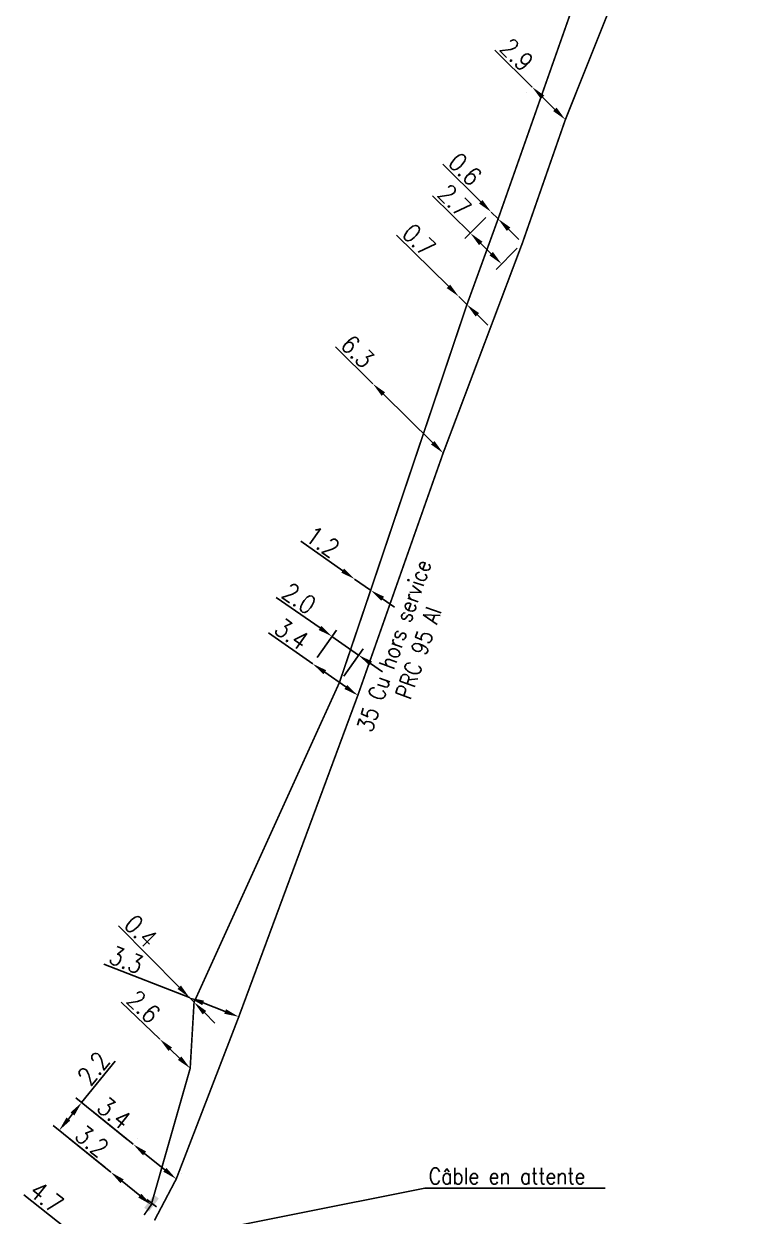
# Model space of a CAD drawing. Header units: millimetres. Extents: x 185000 to 186000, y 127000 to 128000.
# Drawn here: x 185602.4 to 185646.8, y 127666 to 127739.3 of the extents above; entities that cross this region are included whole.
import ezdxf
from ezdxf.enums import TextEntityAlignment as Align

# ---------------------------------------------------------------- set-up
doc = ezdxf.new("R2010")
doc.units = ezdxf.units.MM
doc.header["$PDMODE"] = 34
doc.layers.get('0').update_dxf_attribs({"linetype": 'CONTINUOUS'})
doc.layers.get('DEFPOINTS').update_dxf_attribs({"linetype": 'CONTINUOUS'})
for name, color, linetype in [('M_120', 5, 'M_ST_13'), ('M_300', 7, 'CONTINUOUS'), ('M_908', 252, 'CONTINUOUS')]:
    doc.layers.add(name, color=color, linetype=linetype)
doc.styles.get("Standard").update_dxf_attribs({"font": 'romans.shx', "width": 0.85})
doc.linetypes.add('M_ST_13', pattern='A,5,-0.3,["oo",Standard,S=1.5,R=0,X=0,Y=-0.5],-3', length=8.3)
doc.linetypes.add('MT_HS', pattern='A,2,-1,["E",Standard,S=0.85,R=0,X=-0.27,Y=-0.4],-1', length=4)
doc.dimstyles.get("Standard").update_dxf_attribs({"dimtxt": 1.5, "dimasz": 1.2, "dimexe": 0.625, "dimexo": 0.625, "dimgap": 0.25, "dimtad": 1, "dimdec": 1, "dimzin": 0, "dimdsep": 46, "dimtxsty": 'Standard', "dimcen": -0.5, "dimadec": 0, "dimazin": 0, "dimtfac": 1, "dimtdec": 1, "dimtmove": 0, "dimatfit": 3, "dimfxl": 0, "dimtolj": 1, "dimtzin": 0, "dimarcsym": 0})

# ---------------------------------------------------------------- blocks, each defined once
blk = doc.blocks.new('*D220')
at = {"layer": 'DEFPOINTS', "color": 0, "linetype": 'Continuous', "transparency": 16777216}
for p in [(185605.978, 127673.004), (185609.146, 127670.443), (185607.764, 127668.732)]:
    blk.add_point(p, dxfattribs=at)
at = {"layer": 'M_908', "color": 0, "linetype": 'Continuous', "lineweight": -2, "transparency": 16777216}
for p, q in [((185605.978, 127673.004), (185608.038, 127675.554)), ((185608.782, 127670.737), (185605.613, 127673.298)), ((185605.16, 127671.993), (185605.412, 127672.304)), ((185607.399, 127669.026), (185604.23, 127671.587))]:
    blk.add_line(p, q, dxfattribs=at)
at = {"layer": 'M_908', "color": 0, "linetype": 'Continuous', "transparency": 16777216}
for points in [[(185605.295, 127672.398), (185605.528, 127672.209), (185605.978, 127673.004)], [(185605.044, 127672.087), (185605.277, 127671.898), (185604.595, 127671.293)]]:
    blk.add_solid(points, dxfattribs=at)
at = {"layer": 'M_908', "color": 0, "linetype": 'Continuous', "transparency": 16777216, "insert": (185606.707, 127675.1), "char_height": 1.125, "attachment_point": 5, "rotation": 51.0571}
blk.add_mtext('\\A1;2.2', dxfattribs=at)
blk = doc.blocks.new('*D221')
at = {"layer": 'DEFPOINTS', "color": 0, "linetype": 'Continuous', "transparency": 16777216}
for p in [(185607.764, 127668.732), (185607.764, 127668.732), (185610.253, 127666.72)]:
    blk.add_point(p, dxfattribs=at)
at = {"layer": 'M_908', "color": 0, "linetype": 'Continuous', "lineweight": -2, "transparency": 16777216}
for p, q in [((185607.764, 127668.732), (185605.214, 127670.792)), ((185609.553, 127667.286), (185608.464, 127668.166))]:
    blk.add_line(p, q, dxfattribs=at)
at = {"layer": 'M_908', "color": 0, "linetype": 'Continuous', "transparency": 16777216}
for points in [[(185608.558, 127668.283), (185608.369, 127668.049), (185607.764, 127668.732)], [(185609.647, 127667.403), (185609.458, 127667.169), (185610.253, 127666.72)]]:
    blk.add_solid(points, dxfattribs=at)
at = {"layer": 'M_908', "color": 0, "linetype": 'Continuous', "transparency": 16777216, "insert": (185606.61, 127670.628), "char_height": 1.125, "attachment_point": 5, "rotation": 321.0571}
blk.add_mtext('\\A1;3.2', dxfattribs=at)
blk = doc.blocks.new('*D222')
at = {"layer": 'DEFPOINTS', "color": 0, "linetype": 'Continuous', "transparency": 16777216}
for p in [(185612.607, 127679.452), (185612.607, 127679.452), (185612.888, 127679.168)]:
    blk.add_point(p, dxfattribs=at)
at = {"layer": 'M_908', "color": 0, "linetype": 'Continuous', "lineweight": -2, "transparency": 16777216}
for p, q in [((185611.973, 127680.091), (185608.236, 127683.866)), ((185612.888, 127679.168), (185612.607, 127679.452)), ((185613.522, 127678.528), (185614.155, 127677.889))]:
    blk.add_line(p, q, dxfattribs=at)
at = {"layer": 'M_908', "color": 0, "linetype": 'Continuous', "transparency": 16777216}
for points in [[(185612.08, 127680.197), (185611.867, 127679.986), (185612.607, 127679.452)], [(185613.628, 127678.634), (185613.415, 127678.423), (185612.888, 127679.168)]]:
    blk.add_solid(points, dxfattribs=at)
at = {"layer": 'M_908', "color": 0, "linetype": 'Continuous', "transparency": 16777216, "insert": (185609.621, 127683.532), "char_height": 1.125, "attachment_point": 5, "rotation": 314.72229}
blk.add_mtext('\\A1;0.4', dxfattribs=at)
blk = doc.blocks.new('*D223')
at = {"layer": 'DEFPOINTS', "color": 0, "linetype": 'Continuous', "transparency": 16777216}
for p in [(185621.366, 127701.643), (185620.184, 127699.957), (185621.822, 127698.809)]:
    blk.add_point(p, dxfattribs=at)
at = {"layer": 'M_908', "color": 0, "linetype": 'Continuous', "lineweight": -2, "transparency": 16777216}
for p, q in [((185620.629, 127702.16), (185617.944, 127704.041)), ((185620.453, 127700.341), (185621.635, 127702.027)), ((185623.004, 127700.496), (185621.366, 127701.643)), ((185622.091, 127699.193), (185623.273, 127700.879)), ((185623.741, 127699.979), (185624.478, 127699.463))]:
    blk.add_line(p, q, dxfattribs=at)
at = {"layer": 'M_908', "color": 0, "linetype": 'Continuous', "transparency": 16777216}
for points in [[(185620.715, 127702.283), (185620.543, 127702.037), (185621.366, 127701.643)], [(185623.827, 127700.102), (185623.655, 127699.856), (185623.004, 127700.496)]]:
    blk.add_solid(points, dxfattribs=at)
at = {"layer": 'M_908', "color": 0, "linetype": 'Continuous', "transparency": 16777216, "insert": (185619.348, 127703.973), "char_height": 1.125, "attachment_point": 5, "rotation": 324.9804}
blk.add_mtext('\\A1;2.0', dxfattribs=at)
blk = doc.blocks.new('*D224')
at = {"layer": 'DEFPOINTS', "color": 0, "linetype": 'Continuous', "transparency": 16777216}
for p in [(185622.759, 127705.163), (185622.759, 127705.163), (185623.742, 127704.475)]:
    blk.add_point(p, dxfattribs=at)
at = {"layer": 'M_908', "color": 0, "linetype": 'Continuous', "lineweight": -2, "transparency": 16777216}
for p, q in [((185622.022, 127705.68), (185619.449, 127707.483)), ((185623.742, 127704.475), (185622.759, 127705.163)), ((185624.479, 127703.958), (185625.216, 127703.442))]:
    blk.add_line(p, q, dxfattribs=at)
at = {"layer": 'M_908', "color": 0, "linetype": 'Continuous', "transparency": 16777216}
for points in [[(185622.108, 127705.803), (185621.936, 127705.557), (185622.759, 127705.163)], [(185624.565, 127704.081), (185624.393, 127703.835), (185623.742, 127704.475)]]:
    blk.add_solid(points, dxfattribs=at)
at = {"layer": 'M_908', "color": 0, "linetype": 'Continuous', "transparency": 16777216, "insert": (185620.797, 127707.454), "char_height": 1.125, "attachment_point": 5, "rotation": 324.9804}
blk.add_mtext('\\A1;1.2', dxfattribs=at)
blk = doc.blocks.new('*D225')
at = {"layer": 'DEFPOINTS', "color": 0, "linetype": 'Continuous', "transparency": 16777216}
for p in [(185629.163, 127722.517), (185629.163, 127722.517), (185629.661, 127722.026)]:
    blk.add_point(p, dxfattribs=at)
at = {"layer": 'M_908', "color": 0, "linetype": 'Continuous', "lineweight": -2, "transparency": 16777216}
for p, q in [((185628.521, 127723.149), (185625.339, 127726.284)), ((185629.661, 127722.026), (185629.163, 127722.517)), ((185630.302, 127721.394), (185630.943, 127720.763))]:
    blk.add_line(p, q, dxfattribs=at)
at = {"layer": 'M_908', "color": 0, "linetype": 'Continuous', "transparency": 16777216}
for points in [[(185628.627, 127723.256), (185628.416, 127723.042), (185629.163, 127722.517)], [(185630.408, 127721.501), (185630.197, 127721.287), (185629.661, 127722.026)]]:
    blk.add_solid(points, dxfattribs=at)
at = {"layer": 'M_908', "color": 0, "linetype": 'Continuous', "transparency": 16777216, "insert": (185626.712, 127725.984), "char_height": 1.125, "attachment_point": 5, "rotation": 315.42655}
blk.add_mtext('\\A1;0.7', dxfattribs=at)
blk = doc.blocks.new('*D226')
at = {"layer": 'DEFPOINTS', "color": 0, "linetype": 'Continuous', "transparency": 16777216}
for p in [(185631.149, 127727.714), (185631.149, 127727.714), (185631.577, 127727.293)]:
    blk.add_point(p, dxfattribs=at)
at = {"layer": 'M_908', "color": 0, "linetype": 'Continuous', "lineweight": -2, "transparency": 16777216}
for p, q in [((185630.508, 127728.345), (185628.173, 127730.646)), ((185631.577, 127727.293), (185631.149, 127727.714)), ((185632.218, 127726.661), (185632.859, 127726.029))]:
    blk.add_line(p, q, dxfattribs=at)
at = {"layer": 'M_908', "color": 0, "linetype": 'Continuous', "transparency": 16777216}
for points in [[(185630.613, 127728.452), (185630.403, 127728.238), (185631.149, 127727.714)], [(185632.323, 127726.768), (185632.113, 127726.554), (185631.577, 127727.293)]]:
    blk.add_solid(points, dxfattribs=at)
at = {"layer": 'M_908', "color": 0, "linetype": 'Continuous', "transparency": 16777216, "insert": (185629.546, 127730.346), "char_height": 1.125, "attachment_point": 5, "rotation": 315.42655}
blk.add_mtext('\\A1;0.6', dxfattribs=at)
blk = doc.blocks.new('*D263')
at = {"layer": 'DEFPOINTS', "color": 0, "linetype": 'Continuous', "transparency": 16777216}
for p in [(185610.774, 127676.907), (185610.774, 127676.907), (185612.649, 127675.106)]:
    blk.add_point(p, dxfattribs=at)
at = {"layer": 'M_908', "color": 0, "linetype": 'Continuous', "lineweight": -2, "transparency": 16777216}
for p, q in [((185610.774, 127676.907), (185608.409, 127679.178)), ((185612, 127675.73), (185611.423, 127676.284))]:
    blk.add_line(p, q, dxfattribs=at)
at = {"layer": 'M_908', "color": 0, "linetype": 'Continuous', "transparency": 16777216}
for points in [[(185611.527, 127676.392), (185611.319, 127676.176), (185610.774, 127676.907)], [(185612.104, 127675.838), (185611.896, 127675.622), (185612.649, 127675.106)]]:
    blk.add_solid(points, dxfattribs=at)
at = {"layer": 'M_908', "color": 0, "linetype": 'Continuous', "transparency": 16777216, "insert": (185609.786, 127678.895), "char_height": 1.125, "attachment_point": 5, "rotation": 316.1585}
blk.add_mtext('\\A1;2.6', dxfattribs=at)
blk = doc.blocks.new('M_300_04')
at = {"color": 0, "linetype": 'Continuous'}
blk.add_line((0, 0.375), (0, -0.375), dxfattribs=at)
blk.add_solid([(-0.5, 0.1875), (-0.5, -0.1875), (0.5, 0.1875), (0.5, -0.1875)], dxfattribs=at)
at = {"color": 0, "linetype": 'Continuous', "width": 0.75, "flags": 3}
for tag, p in [('DEF_LEG', (0, -5)), ('DEF_COUP', (0, -7.5)), ('DEF_TYPE', (0, -10))]:
    blk.add_attdef(tag, text='', height=1.2, dxfattribs=at).set_placement(p, align=Align.MIDDLE)
blk = doc.blocks.new('*D401')
at = {"layer": 'DEFPOINTS', "color": 0, "linetype": 'Continuous', "transparency": 16777216}
for p in [(185633.672, 127735.394), (185633.672, 127735.394), (185635.71, 127733.387)]:
    blk.add_point(p, dxfattribs=at)
at = {"layer": 'M_120', "color": 0, "linetype": 'Continuous', "lineweight": -2, "transparency": 16777216}
for p, q in [((185633.672, 127735.394), (185631.369, 127737.663)), ((185633.343, 127735.06), (185633.343, 127735.06)), ((185635.069, 127734.019), (185634.313, 127734.762)), ((185635.381, 127733.053), (185635.381, 127733.053))]:
    blk.add_line(p, q, dxfattribs=at)
at = {"layer": 'M_120', "color": 0, "linetype": 'Continuous', "transparency": 16777216}
for points in [[(185634.419, 127734.869), (185634.208, 127734.656), (185633.672, 127735.394)], [(185635.174, 127734.125), (185634.963, 127733.912), (185635.71, 127733.387)]]:
    blk.add_solid(points, dxfattribs=at)
at = {"layer": 'M_120', "color": 0, "linetype": 'Continuous', "transparency": 16777216, "insert": (185632.727, 127737.379), "char_height": 1.125, "attachment_point": 5, "rotation": 315.42655}
blk.add_mtext('\\A1;2.9', dxfattribs=at)
blk = doc.blocks.new('*D402')
at = {"layer": 'DEFPOINTS', "color": 0, "linetype": 'Continuous', "transparency": 16777216}
for p in [(185631.149, 127727.714), (185629.87, 127726.416), (185633.073, 127725.819)]:
    blk.add_point(p, dxfattribs=at)
at = {"layer": 'M_120', "color": 0, "linetype": 'Continuous', "lineweight": -2, "transparency": 16777216}
for p, q in [((185629.87, 127726.416), (185627.535, 127728.717)), ((185630.82, 127727.38), (185629.541, 127726.082)), ((185631.153, 127725.152), (185630.512, 127725.784)), ((185632.744, 127725.485), (185631.465, 127724.187))]:
    blk.add_line(p, q, dxfattribs=at)
at = {"layer": 'M_120', "color": 0, "linetype": 'Continuous', "transparency": 16777216}
for points in [[(185630.617, 127725.891), (185630.406, 127725.677), (185629.87, 127726.416)], [(185631.258, 127725.259), (185631.047, 127725.046), (185631.794, 127724.521)]]:
    blk.add_solid(points, dxfattribs=at)
at = {"layer": 'M_120', "color": 0, "linetype": 'Continuous', "transparency": 16777216, "insert": (185628.908, 127728.416), "char_height": 1.125, "attachment_point": 5, "rotation": 315.42655}
blk.add_mtext('\\A1;2.7', dxfattribs=at)
blk = doc.blocks.new('*D403')
at = {"layer": 'DEFPOINTS', "color": 0, "linetype": 'Continuous', "transparency": 16777216}
for p in [(185623.883, 127717.159), (185623.883, 127717.159), (185628.199, 127712.906)]:
    blk.add_point(p, dxfattribs=at)
at = {"layer": 'M_120', "color": 0, "linetype": 'Continuous', "lineweight": -2, "transparency": 16777216}
for p, q in [((185623.883, 127717.159), (185621.58, 127719.428)), ((185627.558, 127713.538), (185624.524, 127716.527))]:
    blk.add_line(p, q, dxfattribs=at)
at = {"layer": 'M_120', "color": 0, "linetype": 'Continuous', "transparency": 16777216}
for points in [[(185624.629, 127716.634), (185624.419, 127716.42), (185623.883, 127717.159)], [(185627.663, 127713.645), (185627.453, 127713.431), (185628.199, 127712.906)]]:
    blk.add_solid(points, dxfattribs=at)
at = {"layer": 'M_120', "color": 0, "linetype": 'Continuous', "transparency": 16777216, "insert": (185622.937, 127719.143), "char_height": 1.125, "attachment_point": 5, "rotation": 315.42655}
blk.add_mtext('\\A1;6.3', dxfattribs=at)
blk = doc.blocks.new('*D439')
at = {"layer": 'DEFPOINTS', "color": 0, "linetype": 'Continuous', "transparency": 16777216}
for p in [(185620.184, 127699.957), (185620.184, 127699.957), (185622.952, 127698.017)]:
    blk.add_point(p, dxfattribs=at)
at = {"layer": 'M_120', "color": 0, "linetype": 'Continuous', "lineweight": -2, "transparency": 16777216}
for p, q in [((185620.184, 127699.957), (185617.462, 127701.865)), ((185622.215, 127698.534), (185620.921, 127699.441))]:
    blk.add_line(p, q, dxfattribs=at)
at = {"layer": 'M_120', "color": 0, "linetype": 'Continuous', "transparency": 16777216}
for points in [[(185621.007, 127699.563), (185620.835, 127699.318), (185620.184, 127699.957)], [(185622.301, 127698.657), (185622.129, 127698.411), (185622.952, 127698.017)]]:
    blk.add_solid(points, dxfattribs=at)
at = {"layer": 'M_120', "color": 0, "linetype": 'Continuous', "transparency": 16777216, "insert": (185618.885, 127701.783), "char_height": 1.125, "attachment_point": 5, "rotation": 324.9804}
blk.add_mtext('\\A1;3.4', dxfattribs=at)
blk = doc.blocks.new('*D440')
at = {"layer": 'DEFPOINTS', "color": 0, "linetype": 'Continuous', "transparency": 16777216}
for p in [(185612.607, 127679.452), (185612.607, 127679.452), (185615.636, 127678.274)]:
    blk.add_point(p, dxfattribs=at)
at = {"layer": 'M_120', "color": 0, "linetype": 'Continuous', "lineweight": -2, "transparency": 16777216}
for p, q in [((185612.607, 127679.452), (185607.334, 127681.502)), ((185614.797, 127678.6), (185613.446, 127679.126))]:
    blk.add_line(p, q, dxfattribs=at)
at = {"layer": 'M_120', "color": 0, "linetype": 'Continuous', "transparency": 16777216}
for points in [[(185613.5, 127679.266), (185613.391, 127678.986), (185612.607, 127679.452)], [(185614.851, 127678.74), (185614.743, 127678.46), (185615.636, 127678.274)]]:
    blk.add_solid(points, dxfattribs=at)
at = {"layer": 'M_120', "color": 0, "linetype": 'Continuous', "transparency": 16777216, "insert": (185608.715, 127681.77), "char_height": 1.125, "attachment_point": 5, "rotation": 338.74872}
blk.add_mtext('\\A1;3.3', dxfattribs=at)
blk = doc.blocks.new('*D441')
at = {"layer": 'DEFPOINTS', "color": 0, "linetype": 'Continuous', "transparency": 16777216}
for p in [(185609.147, 127670.443), (185609.147, 127670.443), (185611.792, 127668.308)]:
    blk.add_point(p, dxfattribs=at)
at = {"layer": 'M_120', "color": 0, "linetype": 'Continuous', "lineweight": -2, "transparency": 16777216}
for p, q in [((185609.147, 127670.443), (185606.56, 127672.531)), ((185609.441, 127670.808), (185609.441, 127670.808)), ((185611.093, 127668.873), (185609.847, 127669.878)), ((185612.087, 127668.672), (185612.087, 127668.673))]:
    blk.add_line(p, q, dxfattribs=at)
at = {"layer": 'M_120', "color": 0, "linetype": 'Continuous', "transparency": 16777216}
for points in [[(185609.942, 127669.995), (185609.753, 127669.761), (185609.147, 127670.443)], [(185611.187, 127668.99), (185610.998, 127668.757), (185611.793, 127668.308)]]:
    blk.add_solid(points, dxfattribs=at)
at = {"layer": 'M_120', "color": 0, "linetype": 'Continuous', "transparency": 16777216, "insert": (185607.974, 127672.354), "char_height": 1.125, "attachment_point": 5, "rotation": 321.0957}
blk.add_mtext('\\A1;3.4', dxfattribs=at)
blk = doc.blocks.new('*D442')
at = {"layer": 'DEFPOINTS', "color": 0, "linetype": 'Continuous', "transparency": 16777216}
for p in [(185604.989, 127665.299), (185604.989, 127665.299), (185608.667, 127662.372)]:
    blk.add_point(p, dxfattribs=at)
at = {"layer": 'M_120', "color": 0, "linetype": 'Continuous', "lineweight": -2, "transparency": 16777216}
for p, q in [((185604.989, 127665.299), (185602.424, 127667.34)), ((185607.963, 127662.932), (185605.694, 127664.738)), ((185608.375, 127662.005), (185608.375, 127662.005))]:
    blk.add_line(p, q, dxfattribs=at)
at = {"layer": 'M_120', "color": 0, "linetype": 'Continuous', "transparency": 16777216}
for points in [[(185605.787, 127664.856), (185605.6, 127664.621), (185604.989, 127665.299)], [(185608.056, 127663.05), (185607.869, 127662.815), (185608.667, 127662.372)]]:
    blk.add_solid(points, dxfattribs=at)
at = {"layer": 'M_120', "color": 0, "linetype": 'Continuous', "transparency": 16777216, "insert": (185603.822, 127667.186), "char_height": 1.125, "attachment_point": 5, "rotation": 321.48618}
blk.add_mtext('\\A1;4.7', dxfattribs=at)

msp = doc.modelspace()

# ---------------------------------------------------------------- linework, layer by layer
at = {"layer": 'M_120'}
msp.add_lwpolyline([(185610.453, 127665.764, 0.1, 0.1, 0), (185611.792, 127668.308, 0.1, 0.1, 0), (185615.636, 127678.274, 0.1, 0.1, 0), (185622.952, 127698.017, 0.1, 0.1, 0), (185628.199, 127712.906, 0.1, 0.1, 0), (185633.073, 127725.819, 0.1, 0.1, 0), (185635.71, 127733.387, 0.1, 0.1, 0), (185639.113, 127741.895, 0.1, 0.1, 0), (185641.632, 127749.147, 0.1, 0.1, 0), (185645.77, 127760.137, 0.1, 0.1, 0), (185645.895, 127760.468, 0.1, 0.1, 0), (185645.46, 127762.046, 0.1, 0.1, -0.164004), (185645.479, 127762.365, 0.1, 0.1, 0), (185645.67, 127762.842, 0.1, 0.1, 0), (185646.676, 127765.35, 0.1, 0.1, 0.305225), (185646.559, 127765.896, 0.1, 0.1, 0), (185641.291, 127770.962, 0.1, 0.1, 0), (185640.124, 127772.084, 0.1, 0.1, 0), (185639.495, 127772.689, 0.1, 0.1, 0.139651), (185639.253, 127772.818, 0.1, 0.1, 0), (185637.713, 127773.147, 0, 0, 0)], format="xyseb", dxfattribs=at)
at = {"layer": 'M_908', "linetype": 'MT_HS', "const_width": 0.1}
msp.add_lwpolyline([(185609.817, 127666.099), (185610.253, 127666.72), (185612.634, 127675.053, 0.054909), (185612.652, 127675.161), (185612.888, 127679.168), (185621.822, 127698.809), (185623.742, 127704.475), (185629.661, 127722.026), (185631.577, 127727.293), (185636.754, 127741.993), (185636.687, 127743.477), (185637.635, 127746.179), (185643.854, 127761.083)], format="xyb", dxfattribs=at)

# ---------------------------------------------------------------- block references
at = {"layer": 'M_300', "rotation": 52.95537927716385}
msp.add_blockref('M_300_04', (185610.274, 127666.822), dxfattribs=at)

# ---------------------------------------------------------------- texts
at = {"layer": 'M_120', "width": 0.85}
msp.add_text('PRC 95 Al', height=1, rotation=70.58811, dxfattribs=at).set_placement((185626.678, 127700.628), align=Align.MIDDLE)
at = {"layer": 'M_120', "linetype": 'Continuous', "insert": (185627.315, 127668.485), "char_height": 1, "attachment_point": 4}
msp.add_mtext('Câble en attente', dxfattribs=at)
at = {"layer": 'M_908', "linetype": 'MT_HS', "width": 0.85}
msp.add_text('35 Cu hors service', height=1, rotation=70.58811, dxfattribs=at).set_placement((185625.157, 127701.088), align=Align.MIDDLE)

# ---------------------------------------------------------------- dimensions: what is measured, and where the dimension line sits
at = {"layer": 'M_120', "linetype": 'Continuous'}
for base, p1, p2, angle, picture, middle in [((185633.672, 127735.394), (185635.71, 127733.387), (185633.672, 127735.394), 315.42655, '*D401', (185632.2, 127736.844)), ((185629.87, 127726.416), (185633.073, 127725.819), (185631.149, 127727.714), 315.42655, '*D402', (185628.382, 127727.882)), ((185620.184, 127699.957), (185622.952, 127698.017), (185620.184, 127699.957), 324.9804, '*D439', (185618.455, 127701.169)), ((185612.607, 127679.452), (185615.636, 127678.274), (185612.607, 127679.452), 338.74872, '*D440', (185608.443, 127681.071)), ((185609.147, 127670.443), (185611.792, 127668.308), (185609.147, 127670.443), 321.0957, '*D441', (185607.503, 127671.77)), ((185604.989, 127665.299), (185608.667, 127662.372), (185604.989, 127665.299), 321.48618, '*D442', (185603.355, 127666.6))]:
    dim = msp.add_linear_dim(base=base, p1=p1, p2=p2, angle=angle, dimstyle='Standard', override={"dimscale": 0.75}, dxfattribs=at)
    dim.commit()
    dim.dimension.update_dxf_attribs({"geometry": picture, "text_midpoint": middle, "dimtype": 160})
dim = msp.add_linear_dim(base=(185623.883, 127717.159), p1=(185628.199, 127712.906), p2=(185623.883, 127717.159), angle=315.42655, text='6.3', dimstyle='Standard', override={"dimscale": 0.75}, dxfattribs=at)
dim.commit()
dim.dimension.update_dxf_attribs({"geometry": '*D403', "text_midpoint": (185622.411, 127718.609), "dimtype": 160})
at = {"layer": 'M_908', "linetype": 'Continuous'}
for base, p1, p2, angle, picture, middle in [((185631.149, 127727.714), (185631.577, 127727.293), (185631.149, 127727.714), 315.42655, '*D226', (185629.02, 127729.812)), ((185629.163, 127722.517), (185629.661, 127722.026), (185629.163, 127722.517), 315.42655, '*D225', (185626.186, 127725.45)), ((185622.759, 127705.163), (185623.742, 127704.475), (185622.759, 127705.163), 324.9804, '*D224', (185620.367, 127706.839)), ((185621.366, 127701.643), (185621.822, 127698.809), (185620.184, 127699.957), 324.9804, '*D223', (185618.918, 127703.359)), ((185612.607, 127679.452), (185612.888, 127679.168), (185612.607, 127679.452), 314.72229, '*D222', (185609.088, 127683.005)), ((185610.774, 127676.907), (185612.649, 127675.106), (185610.774, 127676.907), 316.1585, '*D263', (185609.267, 127678.354)), ((185605.978, 127673.004), (185607.764, 127668.732), (185609.146, 127670.443), 231.0571, '*D220', (185607.291, 127674.629)), ((185607.764, 127668.732), (185610.253, 127666.72), (185607.764, 127668.732), 321.0571, '*D221', (185606.139, 127670.045))]:
    dim = msp.add_linear_dim(base=base, p1=p1, p2=p2, angle=angle, dimstyle='Standard', override={"dimscale": 0.75}, dxfattribs=at)
    dim.commit()
    dim.dimension.update_dxf_attribs({"geometry": picture, "text_midpoint": middle, "dimtype": 160})

# ---------------------------------------------------------------- leaders
at = {"layer": 'M_120', "linetype": 'Continuous', "annotation_type": 0, "has_hookline": 1, "hookline_direction": 0, "text_width": 10.848}
msp.add_leader([(185610.336, 127664.398), (185627.065, 127667.735)], dimstyle='Standard', dxfattribs=at)

doc.saveas('drawing.dxf')
